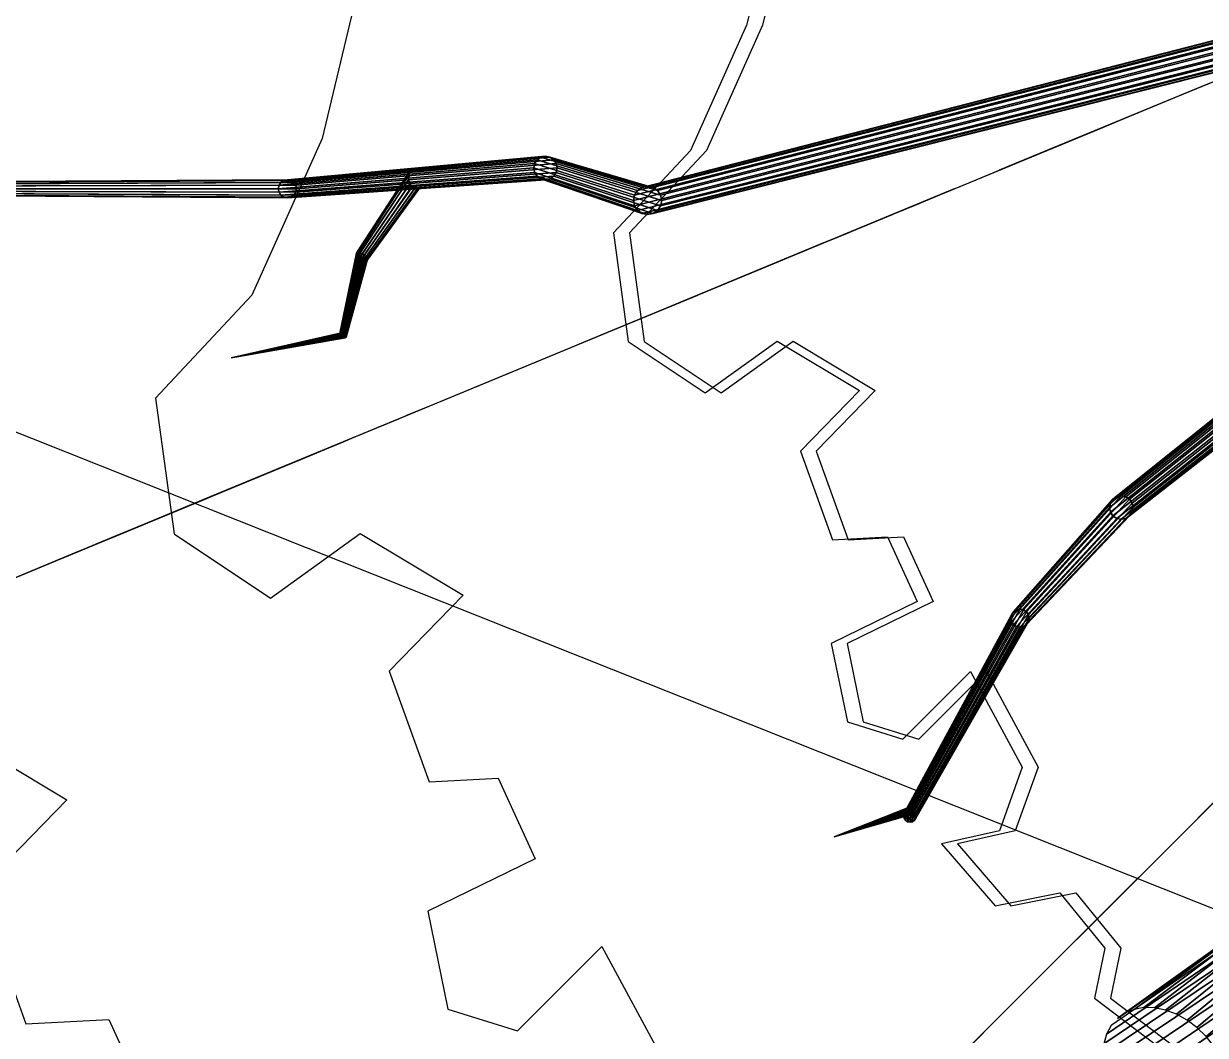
# Model space of a CAD drawing. Extents: x -0.115 to 0.112, y -0.1 to 0.104.
# Drawn here: x -0.0727 to -0.03238, y -0.04805 to -0.01352 of the extents above; entities that cross this region are included whole.
import ezdxf

# ---------------------------------------------------------------- set-up
doc = ezdxf.new("R2010")
doc.units = 0
doc.header["$MEASUREMENT"] = 0
doc.layers.get('0').update_dxf_attribs({"linetype": 'CONTINUOUS'})

msp = doc.modelspace()

# ---------------------------------------------------------------- linework, layer by layer
at = {"color": 10}
msp.add_line((-0.029592, -0.044733, 0.162624), (-0.081035, -0.024245, 0.19812), dxfattribs=at)
at = {"color": 3, "linetype": 'CONTINUOUS', "invisible_edges": 8}
for points in [[(-0.050674, -0.009659, 0.340743), (-0.047177, -0.010024, 0.340743), (-0.04803, -0.013572, 0.340743), (-0.049942, -0.01785, 0.340743)], [(-0.050135, -0.009659, 0.160439), (-0.046637, -0.010024, 0.160439), (-0.047491, -0.013572, 0.160439), (-0.049403, -0.01785, 0.160439)], [(-0.035229, -0.016791, 0.142689), (-0.03342, -0.016042, 0.148041), (-0.02929, -0.014331, 0.147616), (-0.023563, -0.011959, 0.151206)], [(-0.065822, -0.012551, 0.199063), (-0.06145, -0.013008, 0.199063), (-0.062517, -0.017443, 0.199063), (-0.064907, -0.02279, 0.199063)], [(-0.065822, -0.012551, 0.297903), (-0.06145, -0.013008, 0.297903), (-0.062517, -0.017443, 0.297903), (-0.064907, -0.02279, 0.297903)], [(-0.02761, -0.013635, 0.389112), (-0.029958, -0.014608, 0.387135), (-0.031357, -0.015187, 0.384965), (-0.032949, -0.015847, 0.383203)], [(-0.032949, -0.015847, 0.383203), (-0.037382, -0.017683, 0.381303), (-0.03941, -0.018523, 0.380654), (-0.038686, -0.018223, 0.379236)], [(-0.044574, -0.020662, 0.141988), (-0.041243, -0.019282, 0.143472), (-0.035884, -0.017063, 0.144205), (-0.035229, -0.016791, 0.142689)], [(-0.038686, -0.018223, 0.379236), (-0.036397, -0.017275, 0.377726), (-0.037204, -0.017609, 0.37584), (-0.041203, -0.019266, 0.375309)], [(-0.049942, -0.01785, 0.340743), (-0.052571, -0.020662, 0.340743), (-0.052068, -0.024365, 0.340743), (-0.04944, -0.026124, 0.340743)], [(-0.049403, -0.01785, 0.160439), (-0.052032, -0.020662, 0.160439), (-0.051529, -0.024365, 0.160439), (-0.0489, -0.026124, 0.160439)], [(-0.04095, -0.019161, 0.36916), (-0.044598, -0.020672, 0.364604), (-0.045146, -0.020899, 0.362649), (-0.043053, -0.020032, 0.361854)], [(-0.041203, -0.019266, 0.375309), (-0.042892, -0.019965, 0.373751), (-0.042285, -0.019714, 0.369964), (-0.04095, -0.019161, 0.36916)], [(-0.043053, -0.020032, 0.361854), (-0.044722, -0.020723, 0.360551), (-0.045676, -0.021118, 0.358951), (-0.044536, -0.020646, 0.358657)], [(-0.052458, -0.023927, 0.14698), (-0.049185, -0.022572, 0.146573), (-0.047394, -0.02183, 0.144495), (-0.044574, -0.020662, 0.141988)], [(-0.044536, -0.020646, 0.358657), (-0.045541, -0.021062, 0.355056), (-0.048835, -0.022427, 0.352966), (-0.052336, -0.023877, 0.352615)], [(-0.064907, -0.02279, 0.199063), (-0.068193, -0.026305, 0.199063), (-0.067565, -0.030933, 0.199063), (-0.064279, -0.033133, 0.199063)], [(-0.064907, -0.02279, 0.297903), (-0.068193, -0.026305, 0.297903), (-0.067565, -0.030933, 0.297903), (-0.064279, -0.033133, 0.297903)], [(-0.052336, -0.023877, 0.352615), (-0.052402, -0.023904, 0.349846), (-0.049698, -0.022784, 0.344854), (-0.052534, -0.023959, 0.344307)], [(-0.063096, -0.028334, 0.147919), (-0.062024, -0.02789, 0.145061), (-0.056497, -0.025601, 0.144288), (-0.052458, -0.023927, 0.14698)], [(-0.052534, -0.023959, 0.344307), (-0.053747, -0.024462, 0.342549), (-0.053902, -0.024525, 0.339164), (-0.057662, -0.026083, 0.336349)], [(-0.04944, -0.026124, 0.340743), (-0.046987, -0.024352, 0.340743), (-0.044179, -0.026043, 0.340743), (-0.046194, -0.028113, 0.340743)], [(-0.0489, -0.026124, 0.160439), (-0.046448, -0.024352, 0.160439), (-0.04364, -0.026043, 0.160439), (-0.045655, -0.028113, 0.160439)], [(-0.057662, -0.026083, 0.336349), (-0.058792, -0.026551, 0.33572), (-0.05963, -0.026898, 0.334275), (-0.059504, -0.026846, 0.331303)], [(-0.059504, -0.026846, 0.331303), (-0.062593, -0.028125, 0.327676), (-0.064672, -0.028987, 0.327241), (-0.063043, -0.028312, 0.325415)], [(-0.063043, -0.028312, 0.325415), (-0.061337, -0.027605, 0.325333), (-0.059891, -0.027006, 0.32289), (-0.064085, -0.028743, 0.320556)], [(-0.069669, -0.031057, 0.152422), (-0.06786, -0.030307, 0.150527), (-0.061623, -0.027724, 0.152039), (-0.063096, -0.028334, 0.147919)], [(-0.046194, -0.028113, 0.340743), (-0.045106, -0.03114, 0.340743), (-0.043221, -0.031036, 0.340743), (-0.042212, -0.03324, 0.340743)], [(-0.045655, -0.028113, 0.160439), (-0.044567, -0.03114, 0.160439), (-0.042681, -0.031036, 0.160439), (-0.041672, -0.03324, 0.160439)], [(-0.064085, -0.028743, 0.320556), (-0.066308, -0.029664, 0.320556), (-0.06902, -0.030788, 0.317139), (-0.07053, -0.031413, 0.313889)], [(-0.065124, -0.029174, 0.165773), (-0.064663, -0.028983, 0.162418), (-0.067055, -0.029974, 0.164277), (-0.068691, -0.030652, 0.162561)], [(-0.069285, -0.030897, 0.169172), (-0.071345, -0.031751, 0.166891), (-0.070169, -0.031263, 0.165171), (-0.065124, -0.029174, 0.165773)], [(-0.07053, -0.031413, 0.313889), (-0.069165, -0.030848, 0.312831), (-0.065601, -0.029372, 0.314851), (-0.067892, -0.03032, 0.308847)], [(-0.068691, -0.030652, 0.162561), (-0.068209, -0.030452, 0.160212), (-0.066429, -0.029715, 0.158748), (-0.069669, -0.031057, 0.152422)], [(-0.072414, -0.032194, 0.17775), (-0.06973, -0.031082, 0.173211), (-0.068659, -0.030638, 0.172769), (-0.069285, -0.030897, 0.169172)], [(-0.067892, -0.03032, 0.308847), (-0.07023, -0.031289, 0.305948), (-0.07038, -0.031351, 0.302468), (-0.070912, -0.031572, 0.298659)], [(-0.074809, -0.033186, 0.181205), (-0.071269, -0.031719, 0.181749), (-0.069121, -0.030829, 0.180761), (-0.072414, -0.032194, 0.17775)], [(-0.064279, -0.033133, 0.199063), (-0.061213, -0.030917, 0.199063), (-0.057703, -0.033031, 0.199063), (-0.060222, -0.035619, 0.199063)], [(-0.064279, -0.033133, 0.297903), (-0.061213, -0.030917, 0.297903), (-0.057703, -0.033031, 0.297903), (-0.060222, -0.035619, 0.297903)], [(-0.070912, -0.031572, 0.298659), (-0.074129, -0.032904, 0.29821), (-0.076207, -0.033765, 0.297672), (-0.075713, -0.03356, 0.29573)], [(-0.042212, -0.03324, 0.340743), (-0.045143, -0.034673, 0.340743), (-0.044594, -0.037347, 0.340743), (-0.042697, -0.037941, 0.340743)], [(-0.041672, -0.03324, 0.160439), (-0.044603, -0.034673, 0.160439), (-0.044055, -0.037347, 0.160439), (-0.042158, -0.037941, 0.160439)], [(-0.060222, -0.035619, 0.199063), (-0.058862, -0.039402, 0.199063), (-0.056505, -0.039273, 0.199063), (-0.055244, -0.042027, 0.199063)], [(-0.060222, -0.035619, 0.297903), (-0.058862, -0.039402, 0.297903), (-0.056505, -0.039273, 0.297903), (-0.055244, -0.042027, 0.297903)], [(-0.042697, -0.037941, 0.340743), (-0.040388, -0.035633, 0.340743), (-0.038628, -0.038901, 0.340743), (-0.039406, -0.041073, 0.340743)], [(-0.042158, -0.037941, 0.160439), (-0.039849, -0.035633, 0.160439), (-0.038089, -0.038901, 0.160439), (-0.038866, -0.041073, 0.160439)], [(-0.079118, -0.040141, 0.241903), (-0.07544, -0.037483, 0.241903), (-0.071227, -0.040019, 0.241903), (-0.07425, -0.043124, 0.241903)], [(-0.030625, -0.038633, 0.361854), (-0.031902, -0.03991, 0.360551), (-0.032632, -0.04064, 0.358951), (-0.031759, -0.039768, 0.358657)], [(-0.037822, -0.045831, 0.14698), (-0.035318, -0.043326, 0.146573), (-0.033947, -0.041955, 0.144495), (-0.031789, -0.039797, 0.141988)], [(-0.031759, -0.039768, 0.358657), (-0.032528, -0.040537, 0.355056), (-0.035049, -0.043058, 0.352966), (-0.037729, -0.045738, 0.352615)], [(-0.039406, -0.041073, 0.340743), (-0.04138, -0.041516, 0.340743), (-0.039552, -0.043628, 0.340743), (-0.037342, -0.043193, 0.340743)], [(-0.038866, -0.041073, 0.160439), (-0.040841, -0.041516, 0.160439), (-0.039013, -0.043628, 0.160439), (-0.036803, -0.043193, 0.160439)], [(-0.055244, -0.042027, 0.199063), (-0.058908, -0.043818, 0.199063), (-0.058222, -0.047161, 0.199063), (-0.055851, -0.047904, 0.199063)], [(-0.055244, -0.042027, 0.297903), (-0.058908, -0.043818, 0.297903), (-0.058222, -0.047161, 0.297903), (-0.055851, -0.047904, 0.297903)], [(-0.07425, -0.043124, 0.241903), (-0.072618, -0.047664, 0.241903), (-0.06979, -0.047509, 0.241903), (-0.068276, -0.050814, 0.241903)], [(-0.037342, -0.043193, 0.340743), (-0.035809, -0.045073, 0.340743), (-0.03616, -0.046787, 0.340743), (-0.033074, -0.049118, 0.340743)], [(-0.036803, -0.043193, 0.160439), (-0.035269, -0.045073, 0.160439), (-0.035621, -0.046787, 0.160439), (-0.032535, -0.049118, 0.160439)], [(-0.037729, -0.045738, 0.352615), (-0.03778, -0.045788, 0.349846), (-0.03571, -0.043718, 0.344854), (-0.037881, -0.045889, 0.344307)], [(-0.055851, -0.047904, 0.199063), (-0.052965, -0.045018, 0.199063), (-0.050765, -0.049104, 0.199063), (-0.051736, -0.051818, 0.199063)], [(-0.055851, -0.047904, 0.297903), (-0.052965, -0.045018, 0.297903), (-0.050765, -0.049104, 0.297903), (-0.051736, -0.051818, 0.297903)], [(-0.045965, -0.053973, 0.147919), (-0.045144, -0.053153, 0.145061), (-0.040914, -0.048922, 0.144288), (-0.037822, -0.045831, 0.14698)], [(-0.037881, -0.045889, 0.344307), (-0.038809, -0.046818, 0.342549), (-0.038928, -0.046936, 0.339164), (-0.041805, -0.049814, 0.336349)]]:
    msp.add_3dface(points, dxfattribs=at)
at = {"color": 27, "linetype": 'CONTINUOUS'}
for points in [[(-0.051748, -0.019214, 0.215327), (-0.021273, -0.011376, 0.162787), (-0.021088, -0.011252, 0.162787), (-0.051592, -0.01911, 0.215327)], [(-0.051592, -0.01911, 0.215327), (-0.021088, -0.011252, 0.162787), (-0.02087, -0.011209, 0.162787), (-0.051409, -0.019073, 0.215327)], [(-0.051409, -0.019073, 0.215327), (-0.02087, -0.011209, 0.162787), (-0.020651, -0.011252, 0.162787), (-0.051225, -0.01911, 0.215327)], [(-0.051225, -0.01911, 0.215327), (-0.020651, -0.011252, 0.162787), (-0.020466, -0.011376, 0.162787), (-0.051069, -0.019214, 0.215327)], [(-0.051889, -0.019553, 0.215327), (-0.02144, -0.011779, 0.162787), (-0.021396, -0.011561, 0.162787), (-0.051852, -0.019369, 0.215327)], [(-0.051852, -0.019369, 0.215327), (-0.021396, -0.011561, 0.162787), (-0.021273, -0.011376, 0.162787), (-0.051748, -0.019214, 0.215327)], [(-0.051069, -0.019214, 0.215327), (-0.020466, -0.011376, 0.162787), (-0.020343, -0.011561, 0.162787), (-0.050965, -0.019369, 0.215327)], [(-0.050965, -0.019369, 0.215327), (-0.020343, -0.011561, 0.162787), (-0.0203, -0.011779, 0.162787), (-0.050929, -0.019553, 0.215327)], [(-0.051852, -0.019737, 0.215327), (-0.021396, -0.011997, 0.162787), (-0.02144, -0.011779, 0.162787), (-0.051889, -0.019553, 0.215327)], [(-0.051748, -0.019892, 0.215327), (-0.021273, -0.012182, 0.162787), (-0.021396, -0.011997, 0.162787), (-0.051852, -0.019737, 0.215327)], [(-0.050965, -0.019737, 0.215327), (-0.020343, -0.011997, 0.162787), (-0.020466, -0.012182, 0.162787), (-0.051069, -0.019892, 0.215327)], [(-0.050929, -0.019553, 0.215327), (-0.0203, -0.011779, 0.162787), (-0.020343, -0.011997, 0.162787), (-0.050965, -0.019737, 0.215327)], [(-0.051592, -0.019996, 0.215327), (-0.021088, -0.012305, 0.162787), (-0.021273, -0.012182, 0.162787), (-0.051748, -0.019892, 0.215327)], [(-0.051409, -0.020033, 0.215327), (-0.02087, -0.012349, 0.162787), (-0.021088, -0.012305, 0.162787), (-0.051592, -0.019996, 0.215327)], [(-0.051225, -0.019996, 0.215327), (-0.020651, -0.012305, 0.162787), (-0.02087, -0.012349, 0.162787), (-0.051409, -0.020033, 0.215327)], [(-0.051069, -0.019892, 0.215327), (-0.020466, -0.012182, 0.162787), (-0.020651, -0.012305, 0.162787), (-0.051225, -0.019996, 0.215327)], [(-0.063816, -0.018869, 0.253127), (-0.063917, -0.018936, 0.253127), (-0.055175, -0.018163, 0.219181), (-0.055046, -0.018076, 0.219181)], [(-0.063697, -0.018845, 0.253127), (-0.063816, -0.018869, 0.253127), (-0.055046, -0.018076, 0.219181), (-0.054893, -0.018045, 0.219181)], [(-0.063579, -0.018869, 0.253127), (-0.063697, -0.018845, 0.253127), (-0.054893, -0.018045, 0.219181), (-0.054739, -0.018076, 0.219181)], [(-0.063478, -0.018936, 0.253127), (-0.063579, -0.018869, 0.253127), (-0.054739, -0.018076, 0.219181), (-0.05461, -0.018163, 0.219181)], [(-0.055046, -0.018076, 0.219181), (-0.055175, -0.018163, 0.219181), (-0.051748, -0.019214, 0.215327), (-0.051592, -0.01911, 0.215327)], [(-0.054893, -0.018045, 0.219181), (-0.055046, -0.018076, 0.219181), (-0.051592, -0.01911, 0.215327), (-0.051409, -0.019073, 0.215327)], [(-0.054739, -0.018076, 0.219181), (-0.054893, -0.018045, 0.219181), (-0.051409, -0.019073, 0.215327), (-0.051225, -0.01911, 0.215327)], [(-0.05461, -0.018163, 0.219181), (-0.054739, -0.018076, 0.219181), (-0.051225, -0.01911, 0.215327), (-0.051069, -0.019214, 0.215327)], [(-0.063984, -0.019036, 0.253127), (-0.064007, -0.019155, 0.253127), (-0.055293, -0.018445, 0.219181), (-0.055262, -0.018292, 0.219181)], [(-0.064007, -0.019155, 0.253127), (-0.063984, -0.019274, 0.253127), (-0.055262, -0.018598, 0.219181), (-0.055293, -0.018445, 0.219181)], [(-0.063917, -0.018936, 0.253127), (-0.063984, -0.019036, 0.253127), (-0.055262, -0.018292, 0.219181), (-0.055175, -0.018163, 0.219181)], [(-0.05461, -0.018163, 0.219181), (-0.054523, -0.018292, 0.219181), (-0.063411, -0.019036, 0.253127), (-0.063478, -0.018936, 0.253127)], [(-0.054523, -0.018292, 0.219181), (-0.054493, -0.018445, 0.219181), (-0.063387, -0.019155, 0.253127), (-0.063411, -0.019036, 0.253127)], [(-0.054493, -0.018445, 0.219181), (-0.054523, -0.018598, 0.219181), (-0.063411, -0.019274, 0.253127), (-0.063387, -0.019155, 0.253127)], [(-0.055262, -0.018292, 0.219181), (-0.055293, -0.018445, 0.219181), (-0.051889, -0.019553, 0.215327), (-0.051852, -0.019369, 0.215327)], [(-0.055293, -0.018445, 0.219181), (-0.055262, -0.018598, 0.219181), (-0.051852, -0.019737, 0.215327), (-0.051889, -0.019553, 0.215327)], [(-0.055175, -0.018163, 0.219181), (-0.055262, -0.018292, 0.219181), (-0.051852, -0.019369, 0.215327), (-0.051748, -0.019214, 0.215327)], [(-0.051069, -0.019214, 0.215327), (-0.050965, -0.019369, 0.215327), (-0.054523, -0.018292, 0.219181), (-0.05461, -0.018163, 0.219181)], [(-0.050965, -0.019369, 0.215327), (-0.050929, -0.019553, 0.215327), (-0.054493, -0.018445, 0.219181), (-0.054523, -0.018292, 0.219181)], [(-0.050929, -0.019553, 0.215327), (-0.050965, -0.019737, 0.215327), (-0.054523, -0.018598, 0.219181), (-0.054493, -0.018445, 0.219181)], [(-0.077137, -0.019071, 0.280049), (-0.063984, -0.019036, 0.253127), (-0.063917, -0.018936, 0.253127), (-0.077089, -0.018999, 0.280049)], [(-0.077089, -0.018999, 0.280049), (-0.063917, -0.018936, 0.253127), (-0.063816, -0.018869, 0.253127), (-0.077018, -0.018952, 0.280049)], [(-0.077018, -0.018952, 0.280049), (-0.063816, -0.018869, 0.253127), (-0.063697, -0.018845, 0.253127), (-0.076933, -0.018935, 0.280049)], [(-0.076933, -0.018935, 0.280049), (-0.063697, -0.018845, 0.253127), (-0.063579, -0.018869, 0.253127), (-0.076849, -0.018952, 0.280049)], [(-0.076849, -0.018952, 0.280049), (-0.063579, -0.018869, 0.253127), (-0.063478, -0.018936, 0.253127), (-0.076778, -0.018999, 0.280049)], [(-0.076778, -0.018999, 0.280049), (-0.063478, -0.018936, 0.253127), (-0.063411, -0.019036, 0.253127), (-0.07673, -0.019071, 0.280049)], [(-0.063984, -0.019274, 0.253127), (-0.063917, -0.019374, 0.253127), (-0.055175, -0.018728, 0.219181), (-0.055262, -0.018598, 0.219181)], [(-0.055046, -0.018815, 0.219181), (-0.055175, -0.018728, 0.219181), (-0.063917, -0.019374, 0.253127), (-0.063816, -0.019441, 0.253127)], [(-0.054893, -0.018845, 0.219181), (-0.055046, -0.018815, 0.219181), (-0.063816, -0.019441, 0.253127), (-0.063697, -0.019465, 0.253127)], [(-0.054739, -0.018815, 0.219181), (-0.054893, -0.018845, 0.219181), (-0.063697, -0.019465, 0.253127), (-0.063579, -0.019441, 0.253127)], [(-0.05461, -0.018728, 0.219181), (-0.054739, -0.018815, 0.219181), (-0.063579, -0.019441, 0.253127), (-0.063478, -0.019374, 0.253127)], [(-0.054523, -0.018598, 0.219181), (-0.05461, -0.018728, 0.219181), (-0.063478, -0.019374, 0.253127), (-0.063411, -0.019274, 0.253127)], [(-0.059567, -0.018622, 0.23591), (-0.061343, -0.021353, 0.238772), (-0.061331, -0.021394, 0.238697), (-0.059551, -0.018679, 0.235804)], [(-0.059592, -0.018662, 0.236032), (-0.059548, -0.018597, 0.236033), (-0.059541, -0.018588, 0.236026), (-0.059547, -0.018658, 0.235858)], [(-0.059542, -0.018588, 0.236023), (-0.059541, -0.018588, 0.236026), (-0.059548, -0.018597, 0.236033)], [(-0.055262, -0.018598, 0.219181), (-0.055175, -0.018728, 0.219181), (-0.051748, -0.019892, 0.215327), (-0.051852, -0.019737, 0.215327)], [(-0.051592, -0.019996, 0.215327), (-0.051748, -0.019892, 0.215327), (-0.055175, -0.018728, 0.219181), (-0.055046, -0.018815, 0.219181)], [(-0.051409, -0.020033, 0.215327), (-0.051592, -0.019996, 0.215327), (-0.055046, -0.018815, 0.219181), (-0.054893, -0.018845, 0.219181)], [(-0.051225, -0.019996, 0.215327), (-0.051409, -0.020033, 0.215327), (-0.054893, -0.018845, 0.219181), (-0.054739, -0.018815, 0.219181)], [(-0.051069, -0.019892, 0.215327), (-0.051225, -0.019996, 0.215327), (-0.054739, -0.018815, 0.219181), (-0.05461, -0.018728, 0.219181)], [(-0.050965, -0.019737, 0.215327), (-0.051069, -0.019892, 0.215327), (-0.05461, -0.018728, 0.219181), (-0.054523, -0.018598, 0.219181)], [(-0.077153, -0.019155, 0.280049), (-0.064007, -0.019155, 0.253127), (-0.063984, -0.019036, 0.253127), (-0.077137, -0.019071, 0.280049)], [(-0.077137, -0.019239, 0.280049), (-0.063984, -0.019274, 0.253127), (-0.064007, -0.019155, 0.253127), (-0.077153, -0.019155, 0.280049)], [(-0.077089, -0.019311, 0.280049), (-0.063917, -0.019374, 0.253127), (-0.063984, -0.019274, 0.253127), (-0.077137, -0.019239, 0.280049)], [(-0.077018, -0.019358, 0.280049), (-0.063816, -0.019441, 0.253127), (-0.063917, -0.019374, 0.253127), (-0.077089, -0.019311, 0.280049)], [(-0.076778, -0.019311, 0.280049), (-0.063478, -0.019374, 0.253127), (-0.063579, -0.019441, 0.253127), (-0.076849, -0.019358, 0.280049)], [(-0.07673, -0.019239, 0.280049), (-0.063411, -0.019274, 0.253127), (-0.063478, -0.019374, 0.253127), (-0.076778, -0.019311, 0.280049)], [(-0.07673, -0.019071, 0.280049), (-0.063411, -0.019036, 0.253127), (-0.063387, -0.019155, 0.253127), (-0.076713, -0.019155, 0.280049)], [(-0.076713, -0.019155, 0.280049), (-0.063387, -0.019155, 0.253127), (-0.063411, -0.019274, 0.253127), (-0.07673, -0.019239, 0.280049)], [(-0.061024, -0.021591, 0.23869), (-0.059258, -0.019152, 0.236009), (-0.059345, -0.01913, 0.235931), (-0.061087, -0.021576, 0.238635)], [(-0.061013, -0.021472, 0.238978), (-0.059362, -0.019154, 0.236577), (-0.059248, -0.019137, 0.23641), (-0.060974, -0.021522, 0.23892)], [(-0.060962, -0.021562, 0.238845), (-0.059188, -0.019131, 0.236241), (-0.059191, -0.019136, 0.2361), (-0.06098, -0.021587, 0.238764)], [(-0.059188, -0.019131, 0.236241), (-0.060962, -0.021562, 0.238845), (-0.060974, -0.021522, 0.23892), (-0.059248, -0.019137, 0.23641)], [(-0.076933, -0.019375, 0.280049), (-0.063697, -0.019465, 0.253127), (-0.063816, -0.019441, 0.253127), (-0.077018, -0.019358, 0.280049)], [(-0.076849, -0.019358, 0.280049), (-0.063579, -0.019441, 0.253127), (-0.063697, -0.019465, 0.253127), (-0.076933, -0.019375, 0.280049)], [(-0.061903, -0.024085, 0.241556), (-0.061913, -0.024099, 0.241509), (-0.061343, -0.021353, 0.238772), (-0.061325, -0.021329, 0.238853)], [(-0.061913, -0.024099, 0.241509), (-0.061907, -0.024123, 0.241464), (-0.061331, -0.021394, 0.238697), (-0.061343, -0.021353, 0.238772)], [(-0.061877, -0.024082, 0.2416), (-0.061903, -0.024085, 0.241556), (-0.061325, -0.021329, 0.238853), (-0.061282, -0.021324, 0.238926)], [(-0.06184, -0.024092, 0.241633), (-0.061877, -0.024082, 0.2416), (-0.061282, -0.021324, 0.238926), (-0.061218, -0.02134, 0.238982)], [(-0.061796, -0.024111, 0.24165), (-0.06184, -0.024092, 0.241633), (-0.061218, -0.02134, 0.238982), (-0.061145, -0.021374, 0.239011)], [(-0.061907, -0.024123, 0.241464), (-0.061884, -0.024153, 0.24143), (-0.061292, -0.021444, 0.238639), (-0.061331, -0.021394, 0.238697)], [(-0.061884, -0.024153, 0.24143), (-0.061848, -0.024184, 0.241411), (-0.061232, -0.021496, 0.238607), (-0.061292, -0.021444, 0.238639)], [(-0.061848, -0.024184, 0.241411), (-0.061806, -0.024211, 0.24141), (-0.06116, -0.021542, 0.238605), (-0.061232, -0.021496, 0.238607)], [(-0.061806, -0.024211, 0.24141), (-0.061762, -0.024231, 0.241427), (-0.061087, -0.021576, 0.238635), (-0.06116, -0.021542, 0.238605)], [(-0.061754, -0.024139, 0.241649), (-0.061796, -0.024111, 0.24165), (-0.061145, -0.021374, 0.239011), (-0.061073, -0.02142, 0.23901)], [(-0.061762, -0.024231, 0.241427), (-0.061725, -0.02424, 0.24146), (-0.061024, -0.021591, 0.23869), (-0.061087, -0.021576, 0.238635)], [(-0.061718, -0.02417, 0.24163), (-0.061754, -0.024139, 0.241649), (-0.061073, -0.02142, 0.23901), (-0.061013, -0.021472, 0.238978)], [(-0.061725, -0.02424, 0.24146), (-0.061699, -0.024237, 0.241504), (-0.06098, -0.021587, 0.238764), (-0.061024, -0.021591, 0.23869)], [(-0.061695, -0.024199, 0.241596), (-0.061718, -0.02417, 0.24163), (-0.061013, -0.021472, 0.238978), (-0.060974, -0.021522, 0.23892)], [(-0.061699, -0.024237, 0.241504), (-0.061689, -0.024223, 0.241552), (-0.060962, -0.021562, 0.238845), (-0.06098, -0.021587, 0.238764)], [(-0.061689, -0.024223, 0.241552), (-0.061695, -0.024199, 0.241596), (-0.060974, -0.021522, 0.23892), (-0.060962, -0.021562, 0.238845)], [(-0.025604, -0.021873, 0.230715), (-0.025499, -0.021718, 0.230715), (-0.035533, -0.029754, 0.257138), (-0.03562, -0.029884, 0.257138)], [(-0.035403, -0.029668, 0.257138), (-0.035533, -0.029754, 0.257138), (-0.025499, -0.021718, 0.230715), (-0.025344, -0.021614, 0.230715)], [(-0.03525, -0.029637, 0.257138), (-0.035403, -0.029668, 0.257138), (-0.025344, -0.021614, 0.230715), (-0.02516, -0.021577, 0.230715)], [(-0.035097, -0.029668, 0.257138), (-0.03525, -0.029637, 0.257138), (-0.02516, -0.021577, 0.230715), (-0.024976, -0.021614, 0.230715)], [(-0.034967, -0.029754, 0.257138), (-0.035097, -0.029668, 0.257138), (-0.024976, -0.021614, 0.230715), (-0.024821, -0.021718, 0.230715)], [(-0.034881, -0.029884, 0.257138), (-0.034967, -0.029754, 0.257138), (-0.024821, -0.021718, 0.230715), (-0.024717, -0.021873, 0.230715)], [(-0.02564, -0.022057, 0.230715), (-0.025604, -0.021873, 0.230715), (-0.03562, -0.029884, 0.257138), (-0.03565, -0.030037, 0.257138)], [(-0.025604, -0.022241, 0.230715), (-0.02564, -0.022057, 0.230715), (-0.03565, -0.030037, 0.257138), (-0.03562, -0.03019, 0.257138)], [(-0.03485, -0.030037, 0.257138), (-0.034881, -0.029884, 0.257138), (-0.024717, -0.021873, 0.230715), (-0.02468, -0.022057, 0.230715)], [(-0.034881, -0.03019, 0.257138), (-0.03485, -0.030037, 0.257138), (-0.02468, -0.022057, 0.230715), (-0.024717, -0.022241, 0.230715)], [(-0.025499, -0.022397, 0.230715), (-0.025604, -0.022241, 0.230715), (-0.03562, -0.03019, 0.257138), (-0.035533, -0.03032, 0.257138)], [(-0.025344, -0.022501, 0.230715), (-0.025499, -0.022397, 0.230715), (-0.035533, -0.03032, 0.257138), (-0.035403, -0.030407, 0.257138)], [(-0.02516, -0.022537, 0.230715), (-0.025344, -0.022501, 0.230715), (-0.035403, -0.030407, 0.257138), (-0.03525, -0.030437, 0.257138)], [(-0.024976, -0.022501, 0.230715), (-0.02516, -0.022537, 0.230715), (-0.03525, -0.030437, 0.257138), (-0.035097, -0.030407, 0.257138)], [(-0.024821, -0.022397, 0.230715), (-0.024976, -0.022501, 0.230715), (-0.035097, -0.030407, 0.257138), (-0.034967, -0.03032, 0.257138)], [(-0.034967, -0.03032, 0.257138), (-0.034881, -0.03019, 0.257138), (-0.024717, -0.022241, 0.230715), (-0.024821, -0.022397, 0.230715)], [(-0.065617, -0.024926, 0.244689), (-0.061877, -0.024082, 0.2416), (-0.06184, -0.024092, 0.241633)], [(-0.065617, -0.024926, 0.244689), (-0.061903, -0.024085, 0.241556), (-0.061877, -0.024082, 0.2416)], [(-0.065617, -0.024926, 0.244689), (-0.061913, -0.024099, 0.241509), (-0.061903, -0.024085, 0.241556)], [(-0.065617, -0.024926, 0.244689), (-0.06184, -0.024092, 0.241633), (-0.061796, -0.024111, 0.24165)], [(-0.065617, -0.024926, 0.244689), (-0.061907, -0.024123, 0.241464), (-0.061913, -0.024099, 0.241509)], [(-0.065617, -0.024926, 0.244689), (-0.061796, -0.024111, 0.24165), (-0.061754, -0.024139, 0.241649)], [(-0.065617, -0.024926, 0.244689), (-0.061884, -0.024153, 0.24143), (-0.061907, -0.024123, 0.241464)], [(-0.065617, -0.024926, 0.244689), (-0.061754, -0.024139, 0.241649), (-0.061718, -0.02417, 0.24163)], [(-0.065617, -0.024926, 0.244689), (-0.061848, -0.024184, 0.241411), (-0.061884, -0.024153, 0.24143)], [(-0.065617, -0.024926, 0.244689), (-0.061718, -0.02417, 0.24163), (-0.061695, -0.024199, 0.241596)], [(-0.065617, -0.024926, 0.244689), (-0.061806, -0.024211, 0.24141), (-0.061848, -0.024184, 0.241411)], [(-0.065617, -0.024926, 0.244689), (-0.061695, -0.024199, 0.241596), (-0.061689, -0.024223, 0.241552)], [(-0.065617, -0.024926, 0.244689), (-0.061762, -0.024231, 0.241427), (-0.061806, -0.024211, 0.24141)], [(-0.065617, -0.024926, 0.244689), (-0.061689, -0.024223, 0.241552), (-0.061699, -0.024237, 0.241504)], [(-0.065617, -0.024926, 0.244689), (-0.061725, -0.02424, 0.24146), (-0.061762, -0.024231, 0.241427)], [(-0.065617, -0.024926, 0.244689), (-0.061699, -0.024237, 0.241504), (-0.061725, -0.02424, 0.24146)], [(-0.03562, -0.029884, 0.257138), (-0.035533, -0.029754, 0.257138), (-0.038925, -0.033593, 0.280234), (-0.038992, -0.033694, 0.280234)], [(-0.038824, -0.033526, 0.280234), (-0.038925, -0.033593, 0.280234), (-0.035533, -0.029754, 0.257138), (-0.035403, -0.029668, 0.257138)], [(-0.038706, -0.033502, 0.280234), (-0.038824, -0.033526, 0.280234), (-0.035403, -0.029668, 0.257138), (-0.03525, -0.029637, 0.257138)], [(-0.038587, -0.033526, 0.280234), (-0.038706, -0.033502, 0.280234), (-0.03525, -0.029637, 0.257138), (-0.035097, -0.029668, 0.257138)], [(-0.038487, -0.033593, 0.280234), (-0.038587, -0.033526, 0.280234), (-0.035097, -0.029668, 0.257138), (-0.034967, -0.029754, 0.257138)], [(-0.038419, -0.033694, 0.280234), (-0.038487, -0.033593, 0.280234), (-0.034967, -0.029754, 0.257138), (-0.034881, -0.029884, 0.257138)], [(-0.03565, -0.030037, 0.257138), (-0.03562, -0.029884, 0.257138), (-0.038992, -0.033694, 0.280234), (-0.039016, -0.033812, 0.280234)], [(-0.03562, -0.03019, 0.257138), (-0.03565, -0.030037, 0.257138), (-0.039016, -0.033812, 0.280234), (-0.038992, -0.033931, 0.280234)], [(-0.035533, -0.03032, 0.257138), (-0.03562, -0.03019, 0.257138), (-0.038992, -0.033931, 0.280234), (-0.038925, -0.034031, 0.280234)], [(-0.038487, -0.034031, 0.280234), (-0.038419, -0.033931, 0.280234), (-0.034881, -0.03019, 0.257138), (-0.034967, -0.03032, 0.257138)], [(-0.038396, -0.033812, 0.280234), (-0.038419, -0.033694, 0.280234), (-0.034881, -0.029884, 0.257138), (-0.03485, -0.030037, 0.257138)], [(-0.038419, -0.033931, 0.280234), (-0.038396, -0.033812, 0.280234), (-0.03485, -0.030037, 0.257138), (-0.034881, -0.03019, 0.257138)], [(-0.035403, -0.030407, 0.257138), (-0.035533, -0.03032, 0.257138), (-0.038925, -0.034031, 0.280234), (-0.038824, -0.034099, 0.280234)], [(-0.03525, -0.030437, 0.257138), (-0.035403, -0.030407, 0.257138), (-0.038824, -0.034099, 0.280234), (-0.038706, -0.034122, 0.280234)], [(-0.035097, -0.030407, 0.257138), (-0.03525, -0.030437, 0.257138), (-0.038706, -0.034122, 0.280234), (-0.038587, -0.034099, 0.280234)], [(-0.034967, -0.03032, 0.257138), (-0.035097, -0.030407, 0.257138), (-0.038587, -0.034099, 0.280234), (-0.038487, -0.034031, 0.280234)], [(-0.042677, -0.040557, 0.290377), (-0.039016, -0.033812, 0.280234), (-0.038992, -0.033694, 0.280234), (-0.04266, -0.040473, 0.290377)], [(-0.04266, -0.040641, 0.290377), (-0.038992, -0.033931, 0.280234), (-0.039016, -0.033812, 0.280234), (-0.042677, -0.040557, 0.290377)], [(-0.04266, -0.040473, 0.290377), (-0.038992, -0.033694, 0.280234), (-0.038925, -0.033593, 0.280234), (-0.042613, -0.040401, 0.290377)], [(-0.042613, -0.040401, 0.290377), (-0.038925, -0.033593, 0.280234), (-0.038824, -0.033526, 0.280234), (-0.042541, -0.040354, 0.290377)], [(-0.042541, -0.040354, 0.290377), (-0.038824, -0.033526, 0.280234), (-0.038706, -0.033502, 0.280234), (-0.042457, -0.040337, 0.290377)], [(-0.042457, -0.040337, 0.290377), (-0.038706, -0.033502, 0.280234), (-0.038587, -0.033526, 0.280234), (-0.042373, -0.040354, 0.290377)], [(-0.042373, -0.040354, 0.290377), (-0.038587, -0.033526, 0.280234), (-0.038487, -0.033593, 0.280234), (-0.042301, -0.040401, 0.290377)], [(-0.042301, -0.040401, 0.290377), (-0.038487, -0.033593, 0.280234), (-0.038419, -0.033694, 0.280234), (-0.042254, -0.040473, 0.290377)], [(-0.042254, -0.040473, 0.290377), (-0.038419, -0.033694, 0.280234), (-0.038396, -0.033812, 0.280234), (-0.042237, -0.040557, 0.290377)], [(-0.042237, -0.040557, 0.290377), (-0.038396, -0.033812, 0.280234), (-0.038419, -0.033931, 0.280234), (-0.042254, -0.040641, 0.290377)], [(-0.042613, -0.040712, 0.290377), (-0.038925, -0.034031, 0.280234), (-0.038992, -0.033931, 0.280234), (-0.04266, -0.040641, 0.290377)], [(-0.042541, -0.04076, 0.290377), (-0.038824, -0.034099, 0.280234), (-0.038925, -0.034031, 0.280234), (-0.042613, -0.040712, 0.290377)], [(-0.042457, -0.040777, 0.290377), (-0.038706, -0.034122, 0.280234), (-0.038824, -0.034099, 0.280234), (-0.042541, -0.04076, 0.290377)], [(-0.042373, -0.04076, 0.290377), (-0.038587, -0.034099, 0.280234), (-0.038706, -0.034122, 0.280234), (-0.042457, -0.040777, 0.290377)], [(-0.042301, -0.040712, 0.290377), (-0.038487, -0.034031, 0.280234), (-0.038587, -0.034099, 0.280234), (-0.042373, -0.04076, 0.290377)], [(-0.042254, -0.040641, 0.290377), (-0.038419, -0.033931, 0.280234), (-0.038487, -0.034031, 0.280234), (-0.042301, -0.040712, 0.290377)], [(-0.045042, -0.041282, 0.316417), (-0.042507, -0.040274, 0.299197), (-0.042457, -0.040264, 0.299197)], [(-0.045042, -0.041282, 0.316417), (-0.042457, -0.040264, 0.299197), (-0.042408, -0.040274, 0.299197)], [(-0.045042, -0.041282, 0.316417), (-0.042549, -0.040302, 0.299197), (-0.042507, -0.040274, 0.299197)], [(-0.045042, -0.041282, 0.316417), (-0.042408, -0.040274, 0.299197), (-0.042366, -0.040302, 0.299197)], [(-0.045042, -0.041282, 0.316417), (-0.042366, -0.040302, 0.299197), (-0.042337, -0.040344, 0.299197)], [(-0.045042, -0.041282, 0.316417), (-0.042578, -0.040344, 0.299197), (-0.042549, -0.040302, 0.299197)], [(-0.042578, -0.040344, 0.299197), (-0.04266, -0.040473, 0.290377), (-0.042613, -0.040401, 0.290377), (-0.042549, -0.040302, 0.299197)], [(-0.042549, -0.040302, 0.299197), (-0.042613, -0.040401, 0.290377), (-0.042541, -0.040354, 0.290377), (-0.042507, -0.040274, 0.299197)], [(-0.042507, -0.040274, 0.299197), (-0.042541, -0.040354, 0.290377), (-0.042457, -0.040337, 0.290377), (-0.042457, -0.040264, 0.299197)], [(-0.042457, -0.040264, 0.299197), (-0.042457, -0.040337, 0.290377), (-0.042373, -0.040354, 0.290377), (-0.042408, -0.040274, 0.299197)], [(-0.042408, -0.040274, 0.299197), (-0.042373, -0.040354, 0.290377), (-0.042301, -0.040401, 0.290377), (-0.042366, -0.040302, 0.299197)], [(-0.042366, -0.040302, 0.299197), (-0.042301, -0.040401, 0.290377), (-0.042254, -0.040473, 0.290377), (-0.042337, -0.040344, 0.299197)], [(-0.045042, -0.041282, 0.316417), (-0.042337, -0.040344, 0.299197), (-0.042327, -0.040394, 0.299197)], [(-0.045042, -0.041282, 0.316417), (-0.042587, -0.040394, 0.299197), (-0.042578, -0.040344, 0.299197)], [(-0.045042, -0.041282, 0.316417), (-0.042327, -0.040394, 0.299197), (-0.042337, -0.040444, 0.299197)], [(-0.045042, -0.041282, 0.316417), (-0.042578, -0.040444, 0.299197), (-0.042587, -0.040394, 0.299197)], [(-0.045042, -0.041282, 0.316417), (-0.042337, -0.040444, 0.299197), (-0.042366, -0.040486, 0.299197)], [(-0.045042, -0.041282, 0.316417), (-0.042549, -0.040486, 0.299197), (-0.042578, -0.040444, 0.299197)], [(-0.045042, -0.041282, 0.316417), (-0.042366, -0.040486, 0.299197), (-0.042408, -0.040514, 0.299197)], [(-0.045042, -0.041282, 0.316417), (-0.042507, -0.040514, 0.299197), (-0.042549, -0.040486, 0.299197)], [(-0.045042, -0.041282, 0.316417), (-0.042408, -0.040514, 0.299197), (-0.042457, -0.040524, 0.299197)], [(-0.045042, -0.041282, 0.316417), (-0.042457, -0.040524, 0.299197), (-0.042507, -0.040514, 0.299197)], [(-0.042587, -0.040394, 0.299197), (-0.042677, -0.040557, 0.290377), (-0.04266, -0.040473, 0.290377), (-0.042578, -0.040344, 0.299197)], [(-0.042578, -0.040444, 0.299197), (-0.04266, -0.040641, 0.290377), (-0.042677, -0.040557, 0.290377), (-0.042587, -0.040394, 0.299197)], [(-0.042549, -0.040486, 0.299197), (-0.042613, -0.040712, 0.290377), (-0.04266, -0.040641, 0.290377), (-0.042578, -0.040444, 0.299197)], [(-0.042507, -0.040514, 0.299197), (-0.042541, -0.04076, 0.290377), (-0.042613, -0.040712, 0.290377), (-0.042549, -0.040486, 0.299197)], [(-0.042457, -0.040524, 0.299197), (-0.042457, -0.040777, 0.290377), (-0.042541, -0.04076, 0.290377), (-0.042507, -0.040514, 0.299197)], [(-0.042408, -0.040514, 0.299197), (-0.042373, -0.04076, 0.290377), (-0.042457, -0.040777, 0.290377), (-0.042457, -0.040524, 0.299197)], [(-0.042366, -0.040486, 0.299197), (-0.042301, -0.040712, 0.290377), (-0.042373, -0.04076, 0.290377), (-0.042408, -0.040514, 0.299197)], [(-0.042337, -0.040444, 0.299197), (-0.042254, -0.040641, 0.290377), (-0.042301, -0.040712, 0.290377), (-0.042366, -0.040486, 0.299197)], [(-0.042337, -0.040344, 0.299197), (-0.042254, -0.040473, 0.290377), (-0.042237, -0.040557, 0.290377), (-0.042327, -0.040394, 0.299197)], [(-0.042327, -0.040394, 0.299197), (-0.042237, -0.040557, 0.290377), (-0.042254, -0.040641, 0.290377), (-0.042337, -0.040444, 0.299197)]]:
    msp.add_3dface(points, dxfattribs=at)
for points, invisible_edges in [([(-0.063917, -0.018936, 0.253127), (-0.063984, -0.019036, 0.253127), (-0.064007, -0.019155, 0.253127), (-0.063984, -0.019274, 0.253127)], 8), ([(-0.063984, -0.019036, 0.253127), (-0.063917, -0.018936, 0.253127), (-0.063816, -0.018869, 0.253127), (-0.063697, -0.018845, 0.253127)], 8), ([(-0.063579, -0.018869, 0.253127), (-0.063697, -0.018845, 0.253127), (-0.063816, -0.018869, 0.253127), (-0.063917, -0.018936, 0.253127)], 8), ([(-0.063697, -0.018845, 0.253127), (-0.063579, -0.018869, 0.253127), (-0.063478, -0.018936, 0.253127), (-0.063411, -0.019036, 0.253127)], 8), ([(-0.063387, -0.019155, 0.253127), (-0.063411, -0.019036, 0.253127), (-0.063478, -0.018936, 0.253127), (-0.063579, -0.018869, 0.253127)], 8), ([(-0.061343, -0.021353, 0.238772), (-0.059567, -0.018622, 0.23591), (-0.059542, -0.018588, 0.236023)], 13), ([(-0.059652, -0.018756, 0.236198), (-0.061325, -0.021329, 0.238853), (-0.061343, -0.021353, 0.238772), (-0.059567, -0.018622, 0.23591)], 8), ([(-0.059551, -0.018679, 0.235804), (-0.061331, -0.021394, 0.238697), (-0.061292, -0.021444, 0.238639), (-0.059555, -0.018837, 0.235818)], 8), ([(-0.061325, -0.021329, 0.238853), (-0.059652, -0.018756, 0.236198), (-0.059676, -0.018802, 0.236256), (-0.05971, -0.01893, 0.236484)], 8), ([(-0.05971, -0.01893, 0.236484), (-0.061282, -0.021324, 0.238926), (-0.061325, -0.021329, 0.238853)], 12), ([(-0.059555, -0.018837, 0.235818), (-0.061292, -0.021444, 0.238639), (-0.061232, -0.021496, 0.238607)], 12), ([(-0.061282, -0.021324, 0.238926), (-0.05971, -0.01893, 0.236484), (-0.059712, -0.018943, 0.2365), (-0.059686, -0.019044, 0.236653)], 8), ([(-0.061232, -0.021496, 0.238607), (-0.059514, -0.018973, 0.235842), (-0.059545, -0.01893, 0.235851), (-0.059555, -0.018837, 0.235818)], 8), ([(-0.059569, -0.018794, 0.235837), (-0.059555, -0.018837, 0.235818), (-0.059545, -0.01893, 0.235851), (-0.059712, -0.018943, 0.2365)], 8), ([(-0.059712, -0.018943, 0.2365), (-0.05971, -0.01893, 0.236484), (-0.059676, -0.018802, 0.236256), (-0.059569, -0.018794, 0.235837)], 8), ([(-0.059679, -0.019061, 0.236669), (-0.059686, -0.019044, 0.236653), (-0.059712, -0.018943, 0.2365), (-0.059545, -0.01893, 0.235851)], 8), ([(-0.059545, -0.01893, 0.235851), (-0.059514, -0.018973, 0.235842), (-0.059474, -0.019046, 0.235877), (-0.059679, -0.019061, 0.236669)], 8), ([(-0.059547, -0.018658, 0.235858), (-0.059536, -0.018698, 0.235782), (-0.059569, -0.018794, 0.235837), (-0.059676, -0.018802, 0.236256)], 8), ([(-0.059676, -0.018802, 0.236256), (-0.059652, -0.018756, 0.236198), (-0.059592, -0.018662, 0.236032), (-0.059547, -0.018658, 0.235858)], 8), ([(-0.059542, -0.018588, 0.236023), (-0.059548, -0.018597, 0.236033), (-0.059592, -0.018662, 0.236032), (-0.059652, -0.018756, 0.236198)], 8), ([(-0.059555, -0.018837, 0.235818), (-0.059569, -0.018794, 0.235837), (-0.059536, -0.018698, 0.235782), (-0.059551, -0.018679, 0.235804)], 8), ([(-0.059541, -0.018588, 0.236026), (-0.059542, -0.018588, 0.236023), (-0.059567, -0.018622, 0.23591), (-0.059551, -0.018679, 0.235804)], 8), ([(-0.059551, -0.018679, 0.235804), (-0.059536, -0.018698, 0.235782), (-0.059547, -0.018658, 0.235858), (-0.059541, -0.018588, 0.236026)], 8), ([(-0.063917, -0.019374, 0.253127), (-0.063984, -0.019274, 0.253127), (-0.064007, -0.019155, 0.253127), (-0.063984, -0.019036, 0.253127)], 8), ([(-0.064007, -0.019155, 0.253127), (-0.063984, -0.019274, 0.253127), (-0.063917, -0.019374, 0.253127)], 13), ([(-0.063579, -0.019441, 0.253127), (-0.063478, -0.019374, 0.253127), (-0.063411, -0.019274, 0.253127), (-0.063387, -0.019155, 0.253127)], 8), ([(-0.063411, -0.019036, 0.253127), (-0.063387, -0.019155, 0.253127), (-0.063411, -0.019274, 0.253127), (-0.063478, -0.019374, 0.253127)], 8), ([(-0.059686, -0.019044, 0.236653), (-0.061218, -0.02134, 0.238982), (-0.061282, -0.021324, 0.238926)], 12), ([(-0.059514, -0.018973, 0.235842), (-0.061232, -0.021496, 0.238607), (-0.06116, -0.021542, 0.238605)], 12), ([(-0.061218, -0.02134, 0.238982), (-0.059686, -0.019044, 0.236653), (-0.059679, -0.019061, 0.236669), (-0.059607, -0.019119, 0.236723)], 8), ([(-0.059607, -0.019119, 0.236723), (-0.061145, -0.021374, 0.239011), (-0.061218, -0.02134, 0.238982)], 12), ([(-0.06116, -0.021542, 0.238605), (-0.059437, -0.019071, 0.235877), (-0.059474, -0.019046, 0.235877), (-0.059514, -0.018973, 0.235842)], 8), ([(-0.059437, -0.019071, 0.235877), (-0.06116, -0.021542, 0.238605), (-0.061087, -0.021576, 0.238635)], 12), ([(-0.061073, -0.02142, 0.23901), (-0.061145, -0.021374, 0.239011), (-0.059607, -0.019119, 0.236723)], 12), ([(-0.061087, -0.021576, 0.238635), (-0.059345, -0.01913, 0.235931), (-0.059372, -0.019124, 0.235927), (-0.059437, -0.019071, 0.235877)], 8), ([(-0.059607, -0.019119, 0.236723), (-0.059578, -0.019139, 0.236722), (-0.059492, -0.019154, 0.236693), (-0.061073, -0.02142, 0.23901)], 8), ([(-0.059362, -0.019154, 0.236577), (-0.061013, -0.021472, 0.238978), (-0.061073, -0.02142, 0.23901)], 12), ([(-0.061073, -0.02142, 0.23901), (-0.059492, -0.019154, 0.236693), (-0.059419, -0.019164, 0.236632), (-0.059362, -0.019154, 0.236577)], 8), ([(-0.059258, -0.019152, 0.236009), (-0.061024, -0.021591, 0.23869), (-0.06098, -0.021587, 0.238764)], 12), ([(-0.06098, -0.021587, 0.238764), (-0.059191, -0.019136, 0.2361), (-0.059258, -0.019153, 0.236011), (-0.059258, -0.019152, 0.236009)], 8), ([(-0.059578, -0.019139, 0.236722), (-0.059607, -0.019119, 0.236723), (-0.059679, -0.019061, 0.236669), (-0.059474, -0.019046, 0.235877)], 8), ([(-0.059474, -0.019046, 0.235877), (-0.059437, -0.019071, 0.235877), (-0.059372, -0.019124, 0.235927), (-0.059578, -0.019139, 0.236722)], 8), ([(-0.059419, -0.019164, 0.236632), (-0.059492, -0.019154, 0.236693), (-0.059578, -0.019139, 0.236722), (-0.059372, -0.019124, 0.235927)], 8), ([(-0.059372, -0.019124, 0.235927), (-0.059345, -0.01913, 0.235931), (-0.059258, -0.019152, 0.236009), (-0.059419, -0.019164, 0.236632)], 8), ([(-0.059362, -0.019154, 0.236577), (-0.059419, -0.019164, 0.236632), (-0.059258, -0.019153, 0.236011), (-0.059191, -0.019136, 0.2361)], 8), ([(-0.059191, -0.019136, 0.2361), (-0.059188, -0.019131, 0.236241), (-0.059248, -0.019137, 0.23641), (-0.059362, -0.019154, 0.236577)], 8), ([(-0.051592, -0.01911, 0.215327), (-0.051748, -0.019214, 0.215327), (-0.051852, -0.019369, 0.215327), (-0.051889, -0.019553, 0.215327)], 8), ([(-0.051889, -0.019553, 0.215327), (-0.051852, -0.019369, 0.215327), (-0.051748, -0.019214, 0.215327)], 13), ([(-0.051748, -0.019214, 0.215327), (-0.051592, -0.01911, 0.215327), (-0.051409, -0.019073, 0.215327), (-0.051225, -0.01911, 0.215327)], 8), ([(-0.051225, -0.01911, 0.215327), (-0.051409, -0.019073, 0.215327), (-0.051592, -0.01911, 0.215327)], 13), ([(-0.050965, -0.019369, 0.215327), (-0.051069, -0.019214, 0.215327), (-0.051225, -0.01911, 0.215327), (-0.051409, -0.019073, 0.215327)], 8), ([(-0.051225, -0.01911, 0.215327), (-0.051069, -0.019214, 0.215327), (-0.050965, -0.019369, 0.215327), (-0.050929, -0.019553, 0.215327)], 8), ([(-0.063697, -0.019465, 0.253127), (-0.063816, -0.019441, 0.253127), (-0.063917, -0.019374, 0.253127)], 13), ([(-0.063917, -0.019374, 0.253127), (-0.063816, -0.019441, 0.253127), (-0.063697, -0.019465, 0.253127), (-0.063579, -0.019441, 0.253127)], 8), ([(-0.063478, -0.019374, 0.253127), (-0.063579, -0.019441, 0.253127), (-0.063697, -0.019465, 0.253127), (-0.063816, -0.019441, 0.253127)], 8), ([(-0.051748, -0.019892, 0.215327), (-0.051852, -0.019737, 0.215327), (-0.051889, -0.019553, 0.215327), (-0.051852, -0.019369, 0.215327)], 8), ([(-0.051889, -0.019553, 0.215327), (-0.051852, -0.019737, 0.215327), (-0.051748, -0.019892, 0.215327), (-0.051592, -0.019996, 0.215327)], 8), ([(-0.050929, -0.019553, 0.215327), (-0.050965, -0.019737, 0.215327), (-0.051069, -0.019892, 0.215327), (-0.051225, -0.019996, 0.215327)], 8), ([(-0.051069, -0.019892, 0.215327), (-0.050965, -0.019737, 0.215327), (-0.050929, -0.019553, 0.215327), (-0.050965, -0.019369, 0.215327)], 8), ([(-0.051225, -0.019996, 0.215327), (-0.051409, -0.020033, 0.215327), (-0.051592, -0.019996, 0.215327), (-0.051748, -0.019892, 0.215327)], 8), ([(-0.051592, -0.019996, 0.215327), (-0.051409, -0.020033, 0.215327), (-0.051225, -0.019996, 0.215327), (-0.051069, -0.019892, 0.215327)], 8), ([(-0.061331, -0.021394, 0.238697), (-0.061343, -0.021353, 0.238772), (-0.061325, -0.021329, 0.238853), (-0.061282, -0.021324, 0.238926)], 8), ([(-0.061218, -0.02134, 0.238982), (-0.061282, -0.021324, 0.238926), (-0.061325, -0.021329, 0.238853), (-0.061343, -0.021353, 0.238772)], 8), ([(-0.061343, -0.021353, 0.238772), (-0.061331, -0.021394, 0.238697), (-0.061292, -0.021444, 0.238639), (-0.061232, -0.021496, 0.238607)], 8), ([(-0.061282, -0.021324, 0.238926), (-0.061218, -0.02134, 0.238982), (-0.061145, -0.021374, 0.239011), (-0.061073, -0.02142, 0.23901)], 8), ([(-0.061013, -0.021472, 0.238978), (-0.061073, -0.02142, 0.23901), (-0.061145, -0.021374, 0.239011), (-0.061218, -0.02134, 0.238982)], 8), ([(-0.06116, -0.021542, 0.238605), (-0.061232, -0.021496, 0.238607), (-0.061292, -0.021444, 0.238639), (-0.061331, -0.021394, 0.238697)], 8), ([(-0.061232, -0.021496, 0.238607), (-0.06116, -0.021542, 0.238605), (-0.061087, -0.021576, 0.238635), (-0.061024, -0.021591, 0.23869)], 8), ([(-0.06098, -0.021587, 0.238764), (-0.061024, -0.021591, 0.23869), (-0.061087, -0.021576, 0.238635), (-0.06116, -0.021542, 0.238605)], 8), ([(-0.061073, -0.02142, 0.23901), (-0.061013, -0.021472, 0.238978), (-0.060974, -0.021522, 0.23892), (-0.060962, -0.021562, 0.238845)], 8), ([(-0.061024, -0.021591, 0.23869), (-0.06098, -0.021587, 0.238764), (-0.060962, -0.021562, 0.238845), (-0.060974, -0.021522, 0.23892)], 8), ([(-0.060962, -0.021562, 0.238845), (-0.060974, -0.021522, 0.23892), (-0.061013, -0.021472, 0.238978)], 13), ([(-0.060974, -0.021522, 0.23892), (-0.060962, -0.021562, 0.238845), (-0.06098, -0.021587, 0.238764)], 13), ([(-0.061907, -0.024123, 0.241464), (-0.061913, -0.024099, 0.241509), (-0.061903, -0.024085, 0.241556), (-0.061877, -0.024082, 0.2416)], 8), ([(-0.061903, -0.024085, 0.241556), (-0.061913, -0.024099, 0.241509), (-0.061907, -0.024123, 0.241464), (-0.061884, -0.024153, 0.24143)], 8), ([(-0.061806, -0.024211, 0.24141), (-0.061848, -0.024184, 0.241411), (-0.061884, -0.024153, 0.24143), (-0.061907, -0.024123, 0.241464)], 8), ([(-0.061796, -0.024111, 0.24165), (-0.06184, -0.024092, 0.241633), (-0.061877, -0.024082, 0.2416), (-0.061903, -0.024085, 0.241556)], 8), ([(-0.061884, -0.024153, 0.24143), (-0.061848, -0.024184, 0.241411), (-0.061806, -0.024211, 0.24141), (-0.061762, -0.024231, 0.241427)], 8), ([(-0.061877, -0.024082, 0.2416), (-0.06184, -0.024092, 0.241633), (-0.061796, -0.024111, 0.24165), (-0.061754, -0.024139, 0.241649)], 8), ([(-0.061695, -0.024199, 0.241596), (-0.061718, -0.02417, 0.24163), (-0.061754, -0.024139, 0.241649), (-0.061796, -0.024111, 0.24165)], 8), ([(-0.061796, -0.024111, 0.24165), (-0.061754, -0.024139, 0.241649), (-0.061718, -0.02417, 0.24163)], 13), ([(-0.061718, -0.02417, 0.24163), (-0.061695, -0.024199, 0.241596), (-0.061689, -0.024223, 0.241552), (-0.061699, -0.024237, 0.241504)], 8), ([(-0.061806, -0.024211, 0.24141), (-0.061762, -0.024231, 0.241427), (-0.061725, -0.02424, 0.24146)], 13), ([(-0.061699, -0.024237, 0.241504), (-0.061725, -0.02424, 0.24146), (-0.061762, -0.024231, 0.241427), (-0.061806, -0.024211, 0.24141)], 8), ([(-0.061725, -0.02424, 0.24146), (-0.061699, -0.024237, 0.241504), (-0.061689, -0.024223, 0.241552), (-0.061695, -0.024199, 0.241596)], 8), ([(-0.038925, -0.033593, 0.280234), (-0.038992, -0.033694, 0.280234), (-0.039016, -0.033812, 0.280234), (-0.038992, -0.033931, 0.280234)], 8), ([(-0.039016, -0.033812, 0.280234), (-0.038992, -0.033694, 0.280234), (-0.038925, -0.033593, 0.280234)], 13), ([(-0.038925, -0.034031, 0.280234), (-0.038992, -0.033931, 0.280234), (-0.039016, -0.033812, 0.280234), (-0.038992, -0.033694, 0.280234)], 8), ([(-0.038706, -0.033502, 0.280234), (-0.038824, -0.033526, 0.280234), (-0.038925, -0.033593, 0.280234)], 13), ([(-0.038925, -0.033593, 0.280234), (-0.038824, -0.033526, 0.280234), (-0.038706, -0.033502, 0.280234), (-0.038587, -0.033526, 0.280234)], 8), ([(-0.038487, -0.033593, 0.280234), (-0.038587, -0.033526, 0.280234), (-0.038706, -0.033502, 0.280234), (-0.038824, -0.033526, 0.280234)], 8), ([(-0.038587, -0.033526, 0.280234), (-0.038487, -0.033593, 0.280234), (-0.038419, -0.033694, 0.280234), (-0.038396, -0.033812, 0.280234)], 8), ([(-0.038396, -0.033812, 0.280234), (-0.038419, -0.033931, 0.280234), (-0.038487, -0.034031, 0.280234), (-0.038587, -0.034099, 0.280234)], 8), ([(-0.038419, -0.033931, 0.280234), (-0.038396, -0.033812, 0.280234), (-0.038419, -0.033694, 0.280234), (-0.038487, -0.033593, 0.280234)], 8), ([(-0.038992, -0.033931, 0.280234), (-0.038925, -0.034031, 0.280234), (-0.038824, -0.034099, 0.280234), (-0.038706, -0.034122, 0.280234)], 8), ([(-0.038587, -0.034099, 0.280234), (-0.038706, -0.034122, 0.280234), (-0.038824, -0.034099, 0.280234), (-0.038925, -0.034031, 0.280234)], 8), ([(-0.038706, -0.034122, 0.280234), (-0.038587, -0.034099, 0.280234), (-0.038487, -0.034031, 0.280234), (-0.038419, -0.033931, 0.280234)], 8), ([(-0.042549, -0.040302, 0.299197), (-0.042578, -0.040344, 0.299197), (-0.042587, -0.040394, 0.299197), (-0.042578, -0.040444, 0.299197)], 8), ([(-0.042578, -0.040444, 0.299197), (-0.042587, -0.040394, 0.299197), (-0.042578, -0.040344, 0.299197), (-0.042549, -0.040302, 0.299197)], 8), ([(-0.042457, -0.040264, 0.299197), (-0.042507, -0.040274, 0.299197), (-0.042549, -0.040302, 0.299197)], 13), ([(-0.042549, -0.040302, 0.299197), (-0.042507, -0.040274, 0.299197), (-0.042457, -0.040264, 0.299197), (-0.042408, -0.040274, 0.299197)], 8), ([(-0.042366, -0.040302, 0.299197), (-0.042408, -0.040274, 0.299197), (-0.042457, -0.040264, 0.299197), (-0.042507, -0.040274, 0.299197)], 8), ([(-0.042457, -0.040264, 0.299197), (-0.042408, -0.040274, 0.299197), (-0.042366, -0.040302, 0.299197)], 13), ([(-0.042337, -0.040444, 0.299197), (-0.042327, -0.040394, 0.299197), (-0.042337, -0.040344, 0.299197), (-0.042366, -0.040302, 0.299197)], 8), ([(-0.042366, -0.040302, 0.299197), (-0.042337, -0.040344, 0.299197), (-0.042327, -0.040394, 0.299197), (-0.042337, -0.040444, 0.299197)], 8), ([(-0.042541, -0.040354, 0.290377), (-0.042613, -0.040401, 0.290377), (-0.04266, -0.040473, 0.290377), (-0.042677, -0.040557, 0.290377)], 8), ([(-0.042677, -0.040557, 0.290377), (-0.04266, -0.040473, 0.290377), (-0.042613, -0.040401, 0.290377)], 13), ([(-0.042613, -0.040712, 0.290377), (-0.04266, -0.040641, 0.290377), (-0.042677, -0.040557, 0.290377), (-0.04266, -0.040473, 0.290377)], 8), ([(-0.042677, -0.040557, 0.290377), (-0.04266, -0.040641, 0.290377), (-0.042613, -0.040712, 0.290377), (-0.042541, -0.04076, 0.290377)], 8), ([(-0.042613, -0.040401, 0.290377), (-0.042541, -0.040354, 0.290377), (-0.042457, -0.040337, 0.290377), (-0.042373, -0.040354, 0.290377)], 8), ([(-0.042373, -0.04076, 0.290377), (-0.042457, -0.040777, 0.290377), (-0.042541, -0.04076, 0.290377), (-0.042613, -0.040712, 0.290377)], 8), ([(-0.042578, -0.040444, 0.299197), (-0.042549, -0.040486, 0.299197), (-0.042507, -0.040514, 0.299197), (-0.042457, -0.040524, 0.299197)], 8), ([(-0.042457, -0.040524, 0.299197), (-0.042507, -0.040514, 0.299197), (-0.042549, -0.040486, 0.299197), (-0.042578, -0.040444, 0.299197)], 8), ([(-0.042301, -0.040401, 0.290377), (-0.042373, -0.040354, 0.290377), (-0.042457, -0.040337, 0.290377), (-0.042541, -0.040354, 0.290377)], 8), ([(-0.042541, -0.04076, 0.290377), (-0.042457, -0.040777, 0.290377), (-0.042373, -0.04076, 0.290377), (-0.042301, -0.040712, 0.290377)], 8), ([(-0.042457, -0.040524, 0.299197), (-0.042408, -0.040514, 0.299197), (-0.042366, -0.040486, 0.299197), (-0.042337, -0.040444, 0.299197)], 8), ([(-0.042337, -0.040444, 0.299197), (-0.042366, -0.040486, 0.299197), (-0.042408, -0.040514, 0.299197), (-0.042457, -0.040524, 0.299197)], 8), ([(-0.042373, -0.040354, 0.290377), (-0.042301, -0.040401, 0.290377), (-0.042254, -0.040473, 0.290377), (-0.042237, -0.040557, 0.290377)], 8), ([(-0.042237, -0.040557, 0.290377), (-0.042254, -0.040641, 0.290377), (-0.042301, -0.040712, 0.290377), (-0.042373, -0.04076, 0.290377)], 8), ([(-0.042237, -0.040557, 0.290377), (-0.042254, -0.040473, 0.290377), (-0.042301, -0.040401, 0.290377)], 13), ([(-0.042301, -0.040712, 0.290377), (-0.042254, -0.040641, 0.290377), (-0.042237, -0.040557, 0.290377), (-0.042254, -0.040473, 0.290377)], 8)]:
    msp.add_3dface(points, dxfattribs=dict(at, invisible_edges=invisible_edges))

# ---------------------------------------------------------------- meshes
at = {"color": 10}
mesh = msp.add_polymesh((2, 36), dxfattribs=dict(at, n_close=True))
for k, corner in enumerate([(0.015357, -0.011867, 0.104426), (0.015011, -0.011407, 0.104426), (0.01475, -0.010894, 0.104426), (0.014583, -0.010343, 0.104426), (0.014513, -0.009772, 0.104426), (0.014544, -0.009197, 0.104426), (0.014674, -0.008636, 0.104426), (0.014899, -0.008107, 0.104426), (0.015213, -0.007624, 0.104426), (0.015606, -0.007204, 0.104426), (0.016066, -0.006858, 0.104426), (0.01658, -0.006597, 0.104426), (0.01713, -0.006429, 0.104426), (0.017701, -0.00636, 0.104426), (0.018276, -0.006391, 0.104426), (0.018837, -0.006521, 0.104426), (0.019366, -0.006746, 0.104426), (0.019849, -0.00706, 0.104426), (0.020269, -0.007453, 0.104426), (0.020615, -0.007913, 0.104426), (0.020876, -0.008426, 0.104426), (0.021044, -0.008977, 0.104426), (0.021113, -0.009548, 0.104426), (0.021083, -0.010123, 0.104426), (0.020952, -0.010684, 0.104426), (0.020727, -0.011213, 0.104426), (0.020413, -0.011696, 0.104426), (0.02002, -0.012116, 0.104426), (0.01956, -0.012462, 0.104426), (0.019047, -0.012723, 0.104426), (0.018496, -0.012891, 0.104426), (0.017925, -0.01296, 0.104426), (0.01735, -0.012929, 0.104426), (0.016789, -0.012799, 0.104426), (0.01626, -0.012574, 0.104426), (0.015777, -0.01226, 0.104426), (-0.035382, -0.047476, 0.165094), (-0.035119, -0.04729, 0.165382), (-0.034814, -0.047166, 0.165661), (-0.034476, -0.047107, 0.165923), (-0.034115, -0.047116, 0.166159), (-0.033742, -0.047191, 0.166363), (-0.033369, -0.047331, 0.166529), (-0.033006, -0.047532, 0.166651), (-0.032666, -0.047786, 0.166726), (-0.032358, -0.048088, 0.166751), (-0.032091, -0.048426, 0.166726), (-0.031874, -0.048792, 0.166651), (-0.031713, -0.049174, 0.166529), (-0.031614, -0.04956, 0.166363), (-0.031579, -0.049938, 0.166159), (-0.031609, -0.050298, 0.165923), (-0.031703, -0.050628, 0.165661), (-0.031859, -0.050918, 0.165382), (-0.032072, -0.05116, 0.165094), (-0.032335, -0.051346, 0.164807), (-0.03264, -0.05147, 0.164528), (-0.032978, -0.051528, 0.164266), (-0.033339, -0.05152, 0.164029), (-0.033712, -0.051444, 0.163825), (-0.034085, -0.051304, 0.16366), (-0.034447, -0.051104, 0.163538), (-0.034788, -0.050849, 0.163463), (-0.035096, -0.050548, 0.163438), (-0.035363, -0.05021, 0.163463), (-0.03558, -0.049844, 0.163538), (-0.03574, -0.049462, 0.16366), (-0.03584, -0.049076, 0.163825), (-0.035875, -0.048698, 0.164029), (-0.035845, -0.048338, 0.164266), (-0.03575, -0.048008, 0.164528), (-0.035595, -0.047717, 0.164807)]):
    mesh.set_mesh_vertex(divmod(k, 36), corner)

doc.saveas('drawing.dxf')
